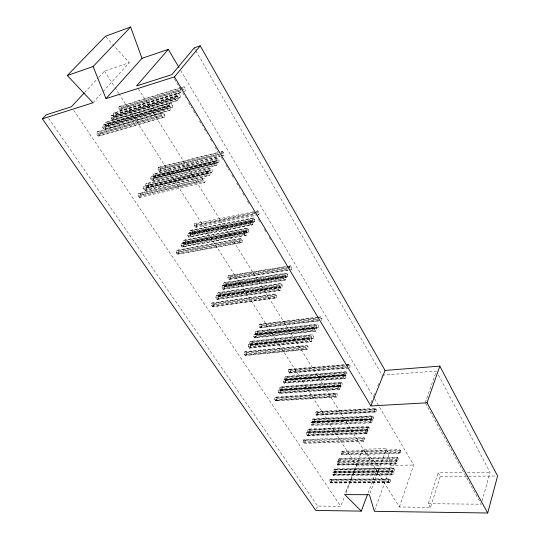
<?xml version="1.0" encoding="UTF-8"?>
<svg xmlns="http://www.w3.org/2000/svg" width="540" height="540" viewBox="0 0 540 540"><rect width="100%" height="100%" fill="white"/><g stroke="black" fill="none" stroke-linecap="round" stroke-linejoin="round"><path stroke-width="0.41" stroke-dasharray="2.7 2.03" d="M397.157 460.951L396.421 459.722L396.509 457.826L397.339 457.157L398.075 458.386L397.987 460.283L397.157 460.951L337.129 462.044L337.007 463.88L337.777 465.062L396.029 464.103L396.86 463.428L396.954 461.525L396.212 460.296L395.375 460.971L395.287 462.875L396.029 464.103M399.836 453.465L399.107 452.237L399.195 450.36L400.012 449.712L400.741 450.94L400.653 452.817L399.836 453.465L341.955 454.822L341.199 453.64L341.314 451.832L342.191 451.204L400.012 449.712M390.224 481.99L390.319 480.046L389.563 478.818L330.723 479.216L329.805 479.898L329.677 481.775L330.473 482.956L389.367 482.706L390.224 481.99L331.385 482.261L330.473 482.956M392.148 474.937L391.392 473.708L391.487 471.778L392.337 471.083L393.086 472.311L392.992 474.235L392.148 474.937L333.518 475.483L332.735 474.302L332.863 472.446L333.774 471.778L394.139 471.035L394.234 469.118L393.485 467.89L335.029 468.7L334.125 469.368L334.004 471.211L334.78 472.392L335.684 471.724L335.806 469.881L335.029 468.7M394.139 471.035L393.296 471.724L392.546 470.495L392.641 468.578L393.485 467.89M389.367 482.706L388.604 481.478L388.706 479.527L389.563 478.818M371.986 422.219L372.094 420.275L371.297 418.966L312.181 421.733L311.222 422.341L311.081 424.211L311.897 425.466L371.081 422.847L371.986 422.219L311.492 424.838M373.214 419.081L373.322 417.15L372.533 415.834L313.531 418.723L312.572 419.324L312.431 421.18L313.247 422.442L372.317 419.702L373.214 419.081L314.206 421.841L313.247 422.442M375.253 412.243L374.47 410.933L374.578 409.016L375.469 408.409L376.245 409.725L376.144 411.635L375.253 412.243L316.454 415.26L315.644 413.998L315.785 412.155L316.73 411.575L375.469 408.409M366.822 433.654L366.019 432.338L366.133 430.367L367.052 429.719L367.855 431.035L367.74 432.999L366.822 433.654L307.26 435.868L306.423 434.606L306.572 432.716L307.55 432.088L367.052 429.719M368.084 430.448L367.281 429.138L367.396 427.174L368.314 426.533L369.11 427.849L369.002 429.806L368.084 430.448L307.969 432.716M371.081 422.847L370.285 421.531L370.393 419.587L371.297 418.966M372.317 419.702L371.527 418.392L371.635 416.455L372.533 415.834M363.771 441.41L362.954 440.093L363.069 438.102L364.001 437.434L364.817 438.75L364.702 440.735L363.771 441.41L303.932 443.327L303.089 442.064L303.237 440.154L304.229 439.513L364.001 437.434M345.843 364.5L349.205 364.217L350.042 365.62L349.913 367.578L347.389 367.787M337.777 465.062L338.668 464.407L338.789 462.577L338.02 461.396L337.129 462.044M345.721 375.543L344.871 374.132L345.006 372.155L345.985 371.594L346.829 373.005L346.7 374.976L345.721 375.543L285.741 380.174L284.863 378.83L285.026 376.933L286.065 376.387L345.985 371.594M339.255 458.379L340.025 459.56L339.903 461.376L339.012 462.024L338.249 460.843L338.371 459.02L339.255 458.379L397.339 457.157M345.344 378.088L345.472 376.11L344.628 374.706L284.594 379.377L283.547 379.931L283.385 381.841L284.263 383.184L344.365 378.668L345.344 378.088L285.309 382.624L284.263 383.184M342.191 451.204L342.954 452.385L342.832 454.187L341.955 454.822M339.687 389.414L338.816 388.004L338.958 385.992L339.957 385.398L340.821 386.809L340.686 388.814L339.687 389.414L279.2 393.532L278.303 392.189L278.478 390.258L279.538 389.678L339.957 385.398M341.071 386.228L340.207 384.818L340.342 382.813L341.341 382.226L342.198 383.636L342.063 385.634L341.071 386.228L280.699 390.467L279.815 389.117L279.976 387.194L281.036 386.627L341.341 382.226M333.518 475.483L334.429 474.808L334.55 472.959L333.774 471.778M344.365 378.668L343.507 377.257L343.643 375.273L344.628 374.706M336.326 397.13L335.448 395.719L335.59 393.687L336.602 393.073L337.473 394.49L337.338 396.515L336.326 397.13L275.569 400.957L274.664 399.607L274.833 397.656L275.913 397.062L336.602 393.073M331.385 482.261L331.513 480.398L330.723 479.216M316.454 415.26L317.399 414.673L317.54 412.83L316.73 411.575M308.927 429.017L309.751 430.279L309.609 432.162L308.637 432.783L307.807 431.527L307.949 429.638L308.927 429.017L368.314 426.533M318.242 327.638L318.398 325.627L317.486 324.115L256.669 331.074L255.548 331.567L255.359 333.497L256.298 334.942L317.176 328.144L318.242 327.638L257.418 334.449L256.298 334.942M312.181 421.733L313.004 422.995L312.863 424.858L311.897 425.466M314.206 421.841L314.348 419.985L313.531 418.723M317.709 317.209L321.03 316.811L321.928 318.323L321.779 320.315L319.288 320.605M311.621 341.354L311.776 339.309L310.851 337.79L249.534 344.257L248.38 344.776L248.184 346.741L249.143 348.192L310.527 341.888L311.621 341.354L250.297 347.666L249.143 348.192M304.229 439.513L305.073 440.768L304.925 442.679L303.932 443.327M313.139 338.202L313.301 336.163L312.377 334.645L251.174 341.226L250.027 341.739L249.831 343.703L250.79 345.148L312.059 338.728L313.139 338.202L251.93 344.628L250.79 345.148M315.684 331.236L314.766 329.724L314.921 327.699L315.995 327.193L316.906 328.705L316.75 330.723L315.684 331.236L254.684 337.925L253.739 336.481L253.928 334.537L255.062 334.044L315.995 327.193M317.176 328.144L316.265 326.626L316.42 324.614L317.486 324.115M307.26 435.868L308.239 435.233L308.387 433.35L307.55 432.088M306.828 349.542L305.883 348.023L306.052 345.944L307.159 345.398L308.097 346.923L307.935 348.988L306.828 349.542L245.167 355.556L244.195 354.105L244.397 352.12L245.565 351.587L307.159 345.398M310.527 341.888L309.596 340.369L309.757 338.317L310.851 337.79M312.059 338.728L311.128 337.216L311.29 335.171L312.377 334.645M289.238 373.032L290.257 372.492L290.419 370.615L289.555 369.272L288.529 369.806L288.367 371.689L289.238 373.032L348.948 368.125M285.309 382.624L285.471 380.727L284.594 379.377M285.741 380.174L286.774 379.62L286.936 377.73L286.065 376.387M275.569 400.957L276.642 400.356L276.811 398.412L275.913 397.062M287.624 276.709L287.807 274.658L286.828 273.031L225.14 282.481L223.918 282.899L223.702 284.87L224.714 286.423L287.624 276.709L224.714 286.423M289.406 268.279L289.589 266.24L290.729 265.835L291.701 267.462L291.519 269.494L290.378 269.906M279.2 393.532L280.26 392.951L280.429 391.027L279.538 389.678M280.699 390.467L281.759 389.894L281.921 387.97L281.036 386.627M281.995 287.132L282.184 285.046L281.185 283.412L219.119 292.505L217.87 292.943L217.647 294.941L218.673 296.5L281.995 287.132L218.673 296.5M284.81 280.193L283.824 278.559L284.006 276.494L285.181 276.062L286.16 277.695L285.977 279.754L284.81 280.193L222.946 289.366L221.933 287.813L222.149 285.836L223.378 285.41L285.181 276.062M286.463 277.135L285.478 275.508L285.66 273.449L286.828 273.031M276.244 297.776L276.44 295.663L275.427 294.023L212.963 302.731L211.694 303.197L211.464 305.228L212.51 306.788L276.244 297.776L212.51 306.788M279.126 290.702L278.12 289.062L278.309 286.963L279.504 286.51L280.503 288.151L280.314 290.243L279.126 290.702L216.871 299.504L215.838 297.952L216.068 295.94L217.316 295.495L279.504 286.51M280.814 287.584L279.815 285.944L280.004 283.858L281.185 283.412M275.042 298.256L274.023 296.615L274.219 294.496L275.427 294.023M257.418 334.449L257.607 332.519L256.669 331.074M318.236 321.091L260.118 327.861L259.193 326.423L259.375 324.506L260.483 324.034L316.885 317.311M260.118 327.861L261.225 327.382L261.407 325.472L260.483 324.034M250.297 347.666L250.486 345.701L249.534 344.257M251.93 344.628L252.119 342.671L251.174 341.226M254.684 337.925L255.812 337.426L256 335.488L255.062 334.044M257.648 215.008L258.896 214.691L259.106 212.618L258.059 210.863L254.347 211.673M245.167 355.556L246.335 355.016L246.53 353.032L245.565 351.587M252.774 224.748L252.983 222.649L251.924 220.88L189.304 233.098L187.967 233.442L187.718 235.46L188.804 237.128L251.492 225.092L252.774 224.748L188.804 237.128M254.59 221.765L254.799 219.672L253.746 217.91L191.241 230.216L189.904 230.553L189.662 232.565L190.742 234.232L253.321 222.102L254.59 221.765L190.742 234.232M248.366 231.984L248.589 229.858L247.509 228.089L184.619 240.064L183.263 240.422L183.006 242.46L184.113 244.134L247.07 232.342L248.366 231.984L184.113 244.134M251.492 225.092L250.425 223.331L250.641 221.218L251.924 220.88M253.321 222.102L252.254 220.34L252.47 218.241L253.746 217.91M242.001 242.433L242.231 240.273L241.13 238.498L177.856 250.121L176.472 250.506L176.209 252.572L177.336 254.252L240.678 242.818L242.001 242.433L177.336 254.252M245.201 235.4L244.114 233.631L244.337 231.491L245.646 231.134L246.726 232.902L246.51 235.035L245.201 235.4L182.129 247.091L181.022 245.417L181.278 243.365L182.642 243L245.646 231.134M247.07 232.342L245.99 230.573L246.213 228.44L247.509 228.089M240.678 242.818L239.578 241.043L239.807 238.876L241.13 238.498M287.888 270.29L228.899 279.43L227.9 277.891L228.116 275.933L229.318 275.528L288.245 266.227M228.899 279.43L230.101 279.025L230.31 277.074L229.318 275.528M222.946 289.366L224.174 288.934L224.39 286.956L223.378 285.41M225.929 285.998L226.145 284.026L225.14 282.481M216.871 299.504L218.12 299.052L218.342 297.047L217.316 295.495M219.915 296.048L220.138 294.057L219.119 292.505M213.779 306.315L214.002 304.29L212.963 302.731M221.157 156.026L223.614 155.419L223.857 153.313L222.723 151.409L218.923 152.226M216.824 165.206L217.073 163.067L215.926 161.15L214.515 161.379L151.085 176.918L150.802 178.976L151.976 180.779L153.441 180.522L216.824 165.206L151.976 180.779M218.842 162.304L219.091 160.171L217.944 158.261L216.547 158.483L153.225 174.103L152.942 176.155L154.109 177.957L155.567 177.707L218.842 162.304L154.109 177.957M221.103 153.731L221.346 151.619M211.943 172.247L212.2 170.08L211.032 168.163L209.601 168.413L145.901 183.735L145.611 185.814L146.806 187.623L148.291 187.353L211.943 172.247L146.806 187.623M215.419 165.442L214.265 163.532L214.515 161.379M217.445 162.533L216.297 160.623L216.547 158.483M139.333 197.505L204.883 182.432L205.146 180.232L203.951 178.301L202.493 178.571L138.422 193.576L138.119 195.689L139.333 197.505L140.852 197.215L141.149 195.109L139.934 193.293L138.422 193.576M209.878 175.223L208.447 175.48L207.266 173.556L207.529 171.376L208.966 171.126L210.141 173.043L209.878 175.223L146.117 190.235L144.626 190.512L143.424 188.696L143.721 186.611L208.966 171.126M210.519 172.503L209.345 170.579L209.601 168.413M196.891 225.059L196.654 227.043L195.338 227.374L194.265 225.713L194.508 223.722L195.824 223.398L196.891 225.059L255.008 213.435M204.883 182.432L203.425 182.709L202.223 180.779L202.493 178.571M190.141 236.776L190.391 234.765L189.304 233.098M192.071 233.888L192.321 231.883L191.241 230.216M182.129 247.091L183.492 246.719L183.749 244.674L182.642 243M185.47 243.769L185.72 241.738L184.619 240.064M178.713 253.861L178.976 251.802L177.856 250.121M182.871 86.981L184.39 86.9L185.618 88.965L185.335 91.118L183.823 91.206M177.788 100.548L178.085 98.361L176.83 96.282L175.277 96.383L174.987 98.57L176.243 100.656L177.788 100.548L113.731 119.671L112.131 119.819L110.855 117.862L111.186 115.763L177.242 95.769L177.532 93.589L179.071 93.494L180.32 95.573L180.029 97.747L114.061 117.585L113.731 119.671M105.644 129.073L170.066 110.201L170.363 107.987L169.088 105.894L167.501 106.016L103.046 125.145L102.708 127.271L104.011 129.236L105.644 129.073L105.982 126.954L172.361 107.332L172.658 105.125L171.383 103.039L169.81 103.154L105.462 122.357L105.125 124.477L106.421 126.441L108.047 126.286L108.378 124.173L107.089 122.209L105.462 122.357M170.066 110.201L168.48 110.336L167.197 108.243L167.501 106.016M172.361 107.332L170.789 107.46L169.506 105.368L169.81 103.154M160.603 171.031L160.88 169.007L159.725 167.211L158.294 167.441L158.011 169.466L159.172 171.268L160.603 171.031L220.34 156.229M164.498 117.16L162.884 117.308L161.582 115.209L161.892 112.955L163.505 112.82L164.808 114.919L164.498 117.16L99.826 135.837L98.165 136.019L96.842 134.048L97.186 131.895L161.892 112.955M153.441 180.522L153.725 178.47L152.55 176.668L151.085 176.918M155.567 177.707L155.844 175.662L154.676 173.867L153.225 174.103M146.117 190.235L146.408 188.15L145.213 186.341L143.721 186.611M148.291 187.353L148.581 185.281L147.386 183.472L145.901 183.735M121.635 110.484L121.952 108.425L120.704 106.488L119.138 106.603L118.82 108.668L120.069 110.612L121.635 110.484L182.108 92.097M113.542 113.042L115.142 112.914L116.404 114.865L116.08 116.944L114.487 117.086L113.218 115.135L113.542 113.042L177.532 93.589M99.826 135.837L100.17 133.697L98.854 131.726L97.186 131.895M482.146 501.012L490.03 472.277L437.137 372.539M138.341 88.79L399.364 506.986L430.475 507.35L440.242 476.469L438.149 472.817L464.089 472.547M430.475 507.35L428.288 503.699L438.149 472.817M399.364 506.986L413.735 465.028L379.039 406.269M425.216 402.725L436.347 371.048L382.097 375.151L381.173 377.453M374.639 510.523L390.98 465.386L386.519 448.619L362.543 449.26L344.75 494.62M369.981 493.148L386.519 448.619M368.03 493.061L378.284 465.581L362.543 449.26M48.593 118.307L317.635 506.021L340.747 506.291L344.702 496.199M345.917 493.094L356.562 465.919L119.003 93.825M371.027 402.745L371.945 400.451M373.795 395.847L374.713 393.552M377.791 385.884L378.709 383.582M316.42 508.97L317.635 506.021M92.954 102.769L102.445 92.286M103.005 91.665L129.242 62.674L113.144 44.888M84.517 92.63L98.213 77.868M98.786 77.254L104.49 71.098L129.242 62.674M349.205 364.217L345.749 364.973M319.977 317.297L321.03 316.811M119.138 106.603L181.278 87.473M120.704 106.488L179.55 88.385M180.36 88.142L184.39 86.9M121.331 107.46L185.004 87.932M118.82 108.668L182.588 89.134M121.952 108.425L180.779 90.443M181.589 90.2L185.618 88.965M119.448 109.64L181.609 90.659M120.069 110.612L182.203 91.699M115.142 112.914L179.071 93.494M115.769 113.893L179.699 94.534M111.186 115.763L176.83 96.282M116.404 114.865L180.32 95.573M113.852 116.107L177.869 96.808M113.427 116.606L177.458 97.322M110.855 117.862L174.987 98.57M114.487 117.086L180.029 97.747M111.497 118.841L175.615 99.617M112.131 119.819L176.243 100.656M107.089 122.209L171.383 103.039M107.737 123.194L172.024 104.085M105.125 124.477L169.506 105.368M103.046 125.145L169.088 105.894M108.378 124.173L172.658 105.125M105.772 125.462L170.147 106.414M105.334 125.969L169.729 106.94M102.708 127.271L167.197 108.243M106.421 126.441L170.789 107.46M103.356 128.257L167.839 109.289M104.011 129.236L168.48 110.336M98.854 131.726L163.505 112.82M99.508 132.712L164.16 113.873M96.842 134.048L161.582 115.209M100.17 133.697L164.808 114.919M97.504 135.034L162.236 116.262M98.165 136.019L162.884 117.308M158.294 167.441L218.113 152.429M159.725 167.211L217.816 152.638M221.09 151.821L222.723 151.409M160.299 168.109L218.383 153.59M221.657 152.766L223.29 152.361M158.011 169.466L219.49 154.136M256.804 211.174L258.059 210.863M160.88 169.007L223.857 153.313M158.591 170.37L220.057 155.088M159.172 171.268L219.814 156.236M154.676 173.867L217.944 158.261M155.264 174.764L218.518 159.212M152.942 176.155L216.297 160.623M155.844 175.662L219.091 160.171M152.55 176.668L215.926 161.15M153.529 177.059L216.871 161.575M153.137 177.572L216.5 162.108M150.802 178.976L214.265 163.532M153.725 178.47L217.073 163.067M151.389 179.881L214.846 164.491M147.386 183.472L211.032 168.163M147.987 184.376L211.613 169.121M145.611 185.814L209.345 170.579M148.581 185.281L212.2 170.08M146.212 186.719L209.932 171.544M145.814 187.245L209.554 172.085M143.424 188.696L207.266 173.556M146.408 188.15L210.141 173.043M144.025 189.601L207.853 174.521M144.626 190.512L208.447 175.48M139.934 193.293L203.951 178.301M140.542 194.197L204.552 179.267M138.119 195.689L202.223 180.779M141.149 195.109L205.146 180.232M138.726 196.601L202.824 181.744M194.508 223.722L253.969 211.687M196.357 224.228L254.489 212.564M255.305 212.396L258.586 211.741M255.832 213.273L259.106 212.618M194.265 225.713L254.954 213.584M194.805 226.544L255.481 214.461M195.338 227.374L256.007 215.339M256.439 215.177L258.896 214.691M189.904 230.553L252.47 218.241M191.781 231.053L254.273 218.788M192.321 231.883L254.799 219.672M189.662 232.565L252.254 220.34M187.967 233.442L250.641 221.218M190.201 233.401L252.788 221.218M189.851 233.928L252.457 221.765M190.391 234.765L252.983 222.649M187.718 235.46L250.425 223.331M188.257 236.297L250.958 224.208M183.263 240.422L246.213 228.44M185.173 240.901L248.049 228.974M185.72 241.738L248.589 229.858M183.006 242.46L245.99 230.573M181.278 243.365L244.337 231.491M183.56 243.297L246.53 231.458M183.195 243.837L246.186 232.018M183.749 244.674L246.726 232.902M181.022 245.417L244.114 233.631M181.575 246.254L244.661 234.515M183.492 246.719L246.51 235.035M176.472 250.506L239.807 238.876M178.416 250.958L241.684 239.389M178.976 251.802L242.231 240.273M176.209 252.572L239.578 241.043M176.769 253.415L240.131 241.927M289.076 266.099L290.729 265.835M228.116 275.933L286.261 266.76M287.091 266.632L289.589 266.24M222.237 155.635L223.614 155.419M229.817 276.305L291.215 266.645M230.31 277.074L286.72 268.238M287.55 268.11L291.701 267.462M227.9 277.891L288.576 268.407M228.4 278.66L288.232 269.345M230.101 279.025L288.205 270.007M289.035 269.879L291.519 269.494M223.918 282.899L285.66 273.449M225.646 283.25L287.314 273.848M226.145 284.026L287.807 274.658M223.702 284.87L285.478 275.508M222.149 285.836L284.006 276.494M224.208 285.647L285.971 276.325M223.884 286.187L285.674 276.878M224.39 286.956L286.16 277.695M221.933 287.813L283.824 278.559M222.44 288.59L284.317 279.376M224.174 288.934L285.977 279.754M217.87 292.943L280.004 283.858M219.625 293.281L281.684 284.229M220.138 294.057L282.184 285.046M217.647 294.941L279.815 285.944M216.068 295.94L278.309 286.963M218.16 295.718L280.314 286.767M217.829 296.271L280.004 287.334M218.342 297.047L280.503 288.151M215.838 297.952L278.12 289.062M216.358 298.728L278.627 289.879M218.12 299.052L280.314 290.243M211.694 303.197L274.219 294.496M213.482 303.514L275.933 294.847M214.002 304.29L276.44 295.663M211.464 305.228L274.023 296.615M211.991 306.005L274.529 297.432M259.375 324.506L318.317 317.493M260.948 324.756L321.476 317.567M261.407 325.472L316.953 318.911M320.267 318.519L321.928 318.323M259.193 326.423L318.168 319.484M259.652 327.146L318.62 320.24M261.225 327.382L318.458 320.699M255.548 331.567L316.42 324.614M257.141 331.796L317.939 324.871M257.607 332.519L318.398 325.627M255.359 333.497L316.265 326.626M255.825 334.22L316.724 327.389M253.928 334.537L314.921 327.699M255.535 334.766L316.447 327.949M256 335.488L316.906 328.705M253.739 336.481L314.766 329.724M254.212 337.203L315.225 330.48M255.812 337.426L316.75 330.723M250.027 341.739L311.29 335.171M251.647 341.948L312.836 335.408M252.119 342.671L313.301 336.163M249.831 343.703L311.128 337.216M250.31 344.425L311.594 337.973M248.38 344.776L309.757 338.317M250.007 344.979L311.317 338.546M250.486 345.701L311.776 339.309M248.184 346.741L309.596 340.369M248.663 347.47L310.061 341.132M244.397 352.12L306.052 345.944M246.044 352.31L307.625 346.16M246.53 353.032L308.097 346.923M244.195 354.105L305.883 348.023M244.681 354.834L306.356 348.779M246.335 355.016L307.935 348.988M289.555 369.272L344.999 364.574M288.529 369.806L344.918 365.047M289.987 369.947L345.425 365.276M346.262 365.202L349.623 364.919M290.419 370.615L345.843 365.978M346.68 365.904L350.042 365.62M288.367 371.689L346.451 366.863M288.806 372.357L346.869 367.565M290.257 372.492L346.552 367.855M285.026 376.933L345.006 372.155M286.497 377.055L346.403 372.296M286.936 377.73L346.829 373.005M284.863 378.83L344.871 374.132M285.302 379.505L345.296 374.834M286.774 379.62L346.7 374.976M283.547 379.931L343.643 375.273M285.032 380.052L345.053 375.408M285.471 380.727L345.472 376.11M283.385 381.841L343.507 377.257M283.824 382.509L343.94 377.96M279.976 387.194L340.342 382.813M281.482 387.302L341.773 382.934M281.921 387.97L342.198 383.636M279.815 389.117L340.207 384.818M280.26 389.792L340.639 385.519M281.759 389.894L342.063 385.634M278.478 390.258L338.958 385.992M279.983 390.353L340.389 386.107M280.429 391.027L340.821 386.809M278.303 392.189L338.816 388.004M278.755 392.857L339.248 388.712M280.26 392.951L340.686 388.814M274.833 397.656L335.59 393.687M276.359 397.737L337.041 393.782M276.811 398.412L337.473 394.49M274.664 399.607L335.448 395.719M275.117 400.282L335.887 396.428M276.642 400.356L337.338 396.515M315.785 412.155L374.578 409.016M317.135 412.202L375.86 409.07M317.54 412.83L376.245 409.725M315.644 413.998L374.47 410.933M316.049 414.626L374.861 411.588M317.399 414.673L376.144 411.635M312.572 419.324L371.635 416.455M313.943 419.351L372.931 416.495M314.348 419.985L373.322 417.15M312.431 421.18L371.527 418.392M312.842 421.814L371.925 419.047M311.222 422.341L370.393 419.587M312.593 422.368L371.695 419.62M313.004 422.995L372.094 420.275M311.081 424.211L370.285 421.531M307.949 429.638L367.396 427.174M309.339 429.651L368.712 427.187M309.751 430.279L369.11 427.849M307.807 431.527L367.281 429.138M308.219 432.155L369.002 429.806M306.572 432.716L366.133 430.367M308.387 433.35L367.855 431.035M306.423 434.606L366.019 432.338M306.841 435.24L366.417 432.999M308.239 435.233L367.74 432.999M303.237 440.154L364.412 438.095M305.073 440.768L364.817 438.75M303.089 442.064L362.954 440.093M303.514 442.692L364.702 440.735M341.314 451.832L400.376 450.326M342.954 452.385L400.741 450.94M341.199 453.64L399.107 452.237M341.577 454.228L400.653 452.817M338.371 459.02L397.703 457.772M340.025 459.56L398.075 458.386M338.249 460.843L396.421 459.722M338.02 461.396L397.987 460.283M338.789 462.577L396.954 461.525M337.007 463.88L395.287 462.875M338.668 464.407L396.86 463.428M337.392 464.468L395.658 463.489M356.562 465.919L378.284 465.581M390.98 465.386L413.735 465.028M335.421 469.294L393.863 468.504M334.125 469.368L392.641 468.578M335.806 469.881L394.234 469.118M334.004 471.211L392.546 470.495M334.388 471.805L392.924 471.11M334.159 472.365L392.715 471.697M332.863 472.446L393.296 471.724M334.55 472.959L393.086 472.311M467.438 472.514L490.03 472.277M332.735 474.302L391.392 473.708M334.429 474.808L392.992 474.235M333.126 474.889L391.77 474.323M440.242 476.469L495.902 476.017M331.121 479.804L389.941 479.432M329.805 479.898L388.706 479.527M331.513 480.398L390.319 480.046M329.677 481.775L388.604 481.478M330.075 482.362L388.989 482.092M428.288 503.699L481.268 504.205L425.621 403.461M105.928 36.916L112.59 44.273M73.751 110.275L340.747 506.291M104.686 124.99L105.982 126.954M112.786 115.628L114.061 117.585M104.49 71.098L114.467 86.724M114.919 87.433L118.544 93.116M177.242 95.769L178.49 97.848M174.474 78.962L180.954 89.809M182.682 92.705L185.706 97.767M188.73 102.83L191.754 107.892M193.489 110.781L196.513 115.844M199.537 120.906L202.561 125.969M204.289 128.858L207.313 133.92M210.337 138.983L212.065 141.878M215.096 146.941L218.12 151.997M221.144 157.059L222.872 159.955M225.896 165.017L228.919 170.08M231.944 175.142L233.672 178.031M236.696 183.094L239.726 188.156M242.75 193.219L244.478 196.108M247.502 201.17L249.23 204.066M253.55 211.295L255.278 214.191M258.302 219.247L260.03 222.143M264.357 229.372L266.085 232.268M269.109 237.33L270.837 240.219M180.718 70.416L374.328 398.291M374.753 399.019L378.608 405.547M194.245 47.844L195.5 50.038M195.919 50.767L382.097 375.151"/><path stroke-width="0.81" d="M487.701 513L497.59 476.003L439.83 366.12L385.074 370.427L370.865 405.938L426.992 402.82L487.701 513L374.355 511.313L369.407 494.708L344.75 494.62L361.294 511.117L367.443 494.633M426.992 402.82L439.83 366.12M106.002 98.624L141.993 58.334L130.619 27L93.116 66.541L106.002 98.624L174.481 76.876L200.212 45.846L385.074 370.427M179.003 67.514L168.298 49.376L136.559 85.928L171.882 74.628L194.245 47.844L200.212 45.846M83.95 93.245L71.395 106.778L46.19 114.844L42.41 118.82L315.812 510.442L361.294 511.117M42.41 118.82L92.954 102.769L67.304 75.512L105.374 36.302L130.619 27M67.304 75.512L93.116 66.541M141.993 58.334L168.298 49.376M174.481 76.876L370.865 405.938"/></g></svg>
